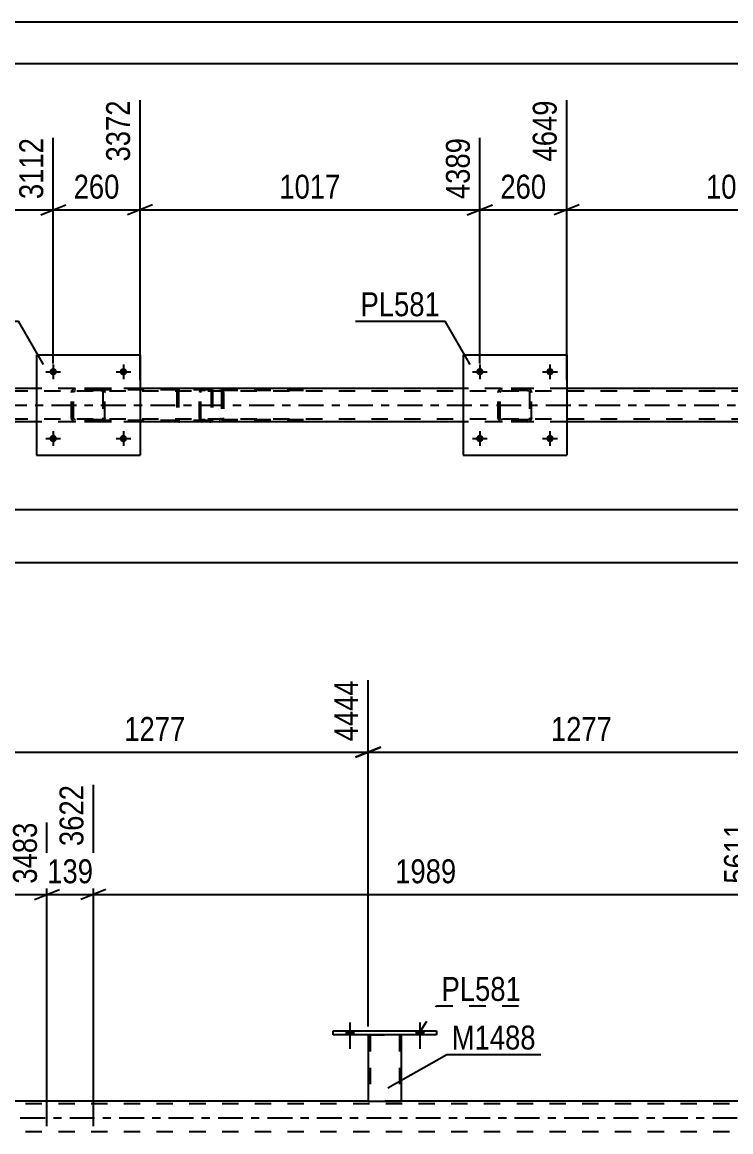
# Model space of a CAD drawing. Header units: millimetres. Extents: x 0 to 841, y 0 to 594.
# Drawn here: x 214 to 298.8, y 461.2 to 594 of the extents above; entities that cross this region are included whole.
import ezdxf

# ---------------------------------------------------------------- set-up
doc = ezdxf.new("R2010")
doc.units = ezdxf.units.MM
doc.linetypes.add('DXK_LINE_DOT2', pattern=[3.9198, 1.9599, -1.9599])
doc.linetypes.add('DXK_LINE_DOT3', pattern=[5.9187, 2.979, -0.9799, 0.9799, -0.9799])
doc.styles.add('Arial Narrow', font='ARIALN.TTF', dxfattribs={"height": 0.2})

# ---------------------------------------------------------------- blocks, each defined once
blk = doc.blocks.new('Unknown-814521973-1135')
at = {"color": 5, "linetype": 'Continuous'}
for p, q in [((841, 594), (0, 594)), ((836, 589), (5, 589))]:
    blk.add_line(p, q, dxfattribs=at)
blk = doc.blocks.new('Bolt-814521973-5167 - 4986')
at = {"linetype": 'Continuous'}
for points in [[(218.13, 544.17, -1), (217.25, 544.17, -1)], [(226.53, 544.17, -1), (225.65, 544.17, -1)]]:
    blk.add_hatch(color=1, dxfattribs=at).paths.add_polyline_path(points)
at = {"color": 1, "linetype": 'Continuous'}
for p, q in [((217.69, 545.05), (217.69, 543.29)), ((226.09, 545.05), (226.09, 543.29)), ((216.81, 544.17), (218.57, 544.17)), ((225.21, 544.17), (226.97, 544.17))]:
    blk.add_line(p, q, dxfattribs=at)
blk = doc.blocks.new('Part-814521973-5061 - 4986')
at = {"color": 7, "linetype": 'DXK_LINE_DOT2'}
for p, q in [((235.24, 549.87), (235.22, 549.69)), ((235.3, 550.03), (235.24, 549.87)), ((235.39, 550.13), (235.3, 550.03)), ((235.37, 549.78), (235.4, 549.86)), ((235.49, 550.17), (235.39, 550.13)), ((235.4, 549.86), (235.44, 549.91)), ((235.44, 549.91), (235.49, 549.93)), ((247.65, 550.17), (235.49, 550.17)), ((247.65, 549.93), (235.49, 549.93)), ((236.77, 549.93), (236.77, 550.17)), ((237.77, 550.13), (237.58, 550.17)), ((237.58, 549.93), (237.68, 549.91)), ((237.68, 549.91), (237.76, 549.86)), ((237.76, 549.86), (237.81, 549.78)), ((238.07, 549.77), (238.05, 549.87)), ((235.22, 546.65), (235.22, 549.69)), ((235.36, 549.69), (235.37, 549.78)), ((235.36, 546.65), (235.36, 549.69)), ((237.81, 549.78), (237.83, 549.69)), ((237.83, 549.69), (237.83, 546.65)), ((238.09, 549.69), (238.07, 549.77)), ((238.09, 549.69), (238.09, 546.65)), ((235.24, 546.46), (235.22, 546.65)), ((235.29, 546.34), (235.24, 546.46)), ((235.3, 546.31), (235.29, 546.34)), ((235.3, 546.31), (235.39, 546.2)), ((235.37, 546.55), (235.36, 546.65)), ((235.4, 546.48), (235.37, 546.55)), ((235.39, 546.2), (235.49, 546.17)), ((235.44, 546.42), (235.4, 546.48)), ((235.49, 546.41), (235.44, 546.42)), ((247.65, 546.41), (235.49, 546.41)), ((247.65, 546.17), (235.49, 546.17)), ((236.77, 546.17), (236.77, 546.41)), ((237.68, 546.42), (237.58, 546.41)), ((237.58, 546.17), (237.77, 546.2)), ((237.76, 546.48), (237.68, 546.42)), ((237.81, 546.55), (237.76, 546.48)), ((237.83, 546.65), (237.81, 546.55)), ((238.05, 546.46), (238.07, 546.56)), ((238.07, 546.56), (238.09, 546.65))]:
    blk.add_line(p, q, dxfattribs=at)
for centre, start, end in [((237.6, 549.67), 23.8494, 68.8059), ((237.6, 546.66), 291.1941, 336.1506)]:
    blk.add_arc(centre, 0.492, start, end, dxfattribs=at)
blk = doc.blocks.new('Bolt-814521973-5166 - 4986')
at = {"linetype": 'Continuous'}
for points in [[(218.13, 552.17, -1), (217.25, 552.17, -1)], [(226.53, 552.17, -1), (225.65, 552.17, -1)]]:
    blk.add_hatch(color=1, dxfattribs=at).paths.add_polyline_path(points)
at = {"color": 1, "linetype": 'Continuous'}
for p, q in [((217.69, 553.05), (217.69, 551.29)), ((226.09, 553.05), (226.09, 551.29)), ((216.81, 552.17), (218.57, 552.17)), ((225.21, 552.17), (226.97, 552.17))]:
    blk.add_line(p, q, dxfattribs=at)
blk = doc.blocks.new('Part-814521973-5015 - 4986')
at = {"color": 7, "linetype": 'DXK_LINE_DOT2'}
for p, q in [((755.57, 549.85), (93.19, 549.85)), ((228.09, 550.17), (215.69, 550.17)), ((279.17, 550.17), (266.77, 550.17)), ((755.57, 546.49), (93.19, 546.49)), ((228.09, 546.17), (215.69, 546.17)), ((279.17, 546.17), (266.77, 546.17))]:
    blk.add_line(p, q, dxfattribs=at)
at = {"color": 2, "linetype": 'Continuous'}
for p, q in [((215.69, 550.17), (177.01, 550.17)), ((266.77, 550.17), (228.09, 550.17)), ((317.85, 550.17), (279.17, 550.17)), ((215.69, 546.17), (177.01, 546.17)), ((266.77, 546.17), (228.09, 546.17)), ((317.85, 546.17), (279.17, 546.17))]:
    blk.add_line(p, q, dxfattribs=at)
at = {"color": 7, "linetype": 'DXK_LINE_DOT3'}
blk.add_line((93.19, 548.17), (755.57, 548.17), dxfattribs=at)
blk = doc.blocks.new('Part-814521973-5137 - 4986')
at = {"color": 2, "linetype": 'Continuous'}
for p, q in [((266.77, 554.17), (266.77, 542.17)), ((266.77, 554.17), (279.17, 554.17)), ((279.17, 554.17), (279.17, 542.17)), ((266.77, 542.17), (279.17, 542.17))]:
    blk.add_line(p, q, dxfattribs=at)
blk = doc.blocks.new('Bolt-814521973-5168 - 4986')
at = {"linetype": 'Continuous'}
for points in [[(269.21, 552.17, -1), (268.33, 552.17, -1)], [(277.61, 552.17, -1), (276.73, 552.17, -1)]]:
    blk.add_hatch(color=1, dxfattribs=at).paths.add_polyline_path(points)
at = {"color": 1, "linetype": 'Continuous'}
for p, q in [((268.77, 553.05), (268.77, 551.29)), ((277.17, 553.05), (277.17, 551.29)), ((267.89, 552.17), (269.65, 552.17)), ((276.29, 552.17), (278.05, 552.17))]:
    blk.add_line(p, q, dxfattribs=at)
blk = doc.blocks.new('Part-814521973-5101 - 4986')
at = {"color": 7, "linetype": 'DXK_LINE_DOT2'}
for p, q in [((236.43, 550.17), (221.1, 550.17)), ((236.43, 550.01), (221.1, 550.01)), ((232.54, 549.97), (232.51, 549.85)), ((232.51, 549.85), (232.51, 546.49)), ((232.68, 549.85), (232.69, 549.91)), ((232.68, 549.85), (232.68, 546.49)), ((232.69, 549.91), (232.73, 549.96)), ((232.85, 550.17), (232.72, 550.14)), ((232.73, 549.96), (232.79, 549.99)), ((232.79, 549.99), (232.85, 550.01)), ((236.56, 550.14), (236.43, 550.17)), ((236.43, 550.01), (236.49, 549.99)), ((236.49, 549.99), (236.52, 549.98)), ((236.52, 549.98), (236.55, 549.96)), ((236.55, 549.96), (236.58, 549.91)), ((236.58, 549.91), (236.6, 549.85)), ((236.6, 549.85), (236.6, 546.49)), ((236.77, 549.85), (236.74, 549.97)), ((236.77, 549.85), (236.77, 546.49)), ((236.43, 546.33), (221.1, 546.33)), ((236.43, 546.17), (221.1, 546.17)), ((232.51, 546.49), (232.54, 546.36)), ((232.69, 546.43), (232.68, 546.49)), ((232.73, 546.37), (232.69, 546.43)), ((232.72, 546.19), (232.85, 546.17)), ((232.73, 546.37), (232.76, 546.35)), ((232.76, 546.35), (232.79, 546.34)), ((232.79, 546.34), (232.85, 546.33)), ((236.49, 546.34), (236.43, 546.33)), ((236.43, 546.17), (236.56, 546.19)), ((236.55, 546.37), (236.49, 546.34)), ((236.58, 546.43), (236.55, 546.37)), ((236.6, 546.49), (236.58, 546.43)), ((236.74, 546.36), (236.77, 546.49))]:
    blk.add_line(p, q, dxfattribs=at)
for centre, start, end in [((232.84, 549.83), 110.7583, 155.68), ((236.44, 549.83), 24.32, 69.2417), ((232.84, 546.5), 204.32, 249.2417), ((236.44, 546.5), 290.7583, 335.68)]:
    blk.add_arc(centre, 0.331, start, end, dxfattribs=at)
blk = doc.blocks.new('Part-814521973-5131 - 4986')
at = {"color": 2, "linetype": 'Continuous'}
for p, q in [((215.69, 554.17), (215.69, 542.17)), ((215.69, 554.17), (228.09, 554.17)), ((228.09, 554.17), (228.09, 542.17)), ((215.69, 542.17), (228.09, 542.17))]:
    blk.add_line(p, q, dxfattribs=at)
blk = doc.blocks.new('Part-814521973-5132 - 4986')
at = {"color": 7, "linetype": 'DXK_LINE_DOT2'}
for p, q in [((219.89, 549.69), (219.92, 549.87)), ((219.92, 549.87), (219.89, 549.69)), ((220.15, 549.78), (220.2, 549.86)), ((220.18, 550.13), (220.37, 550.17)), ((220.37, 550.17), (220.18, 550.13)), ((220.2, 549.86), (220.27, 549.91)), ((220.27, 549.91), (220.37, 549.93)), ((223.41, 550.17), (220.37, 550.17)), ((223.41, 549.93), (220.37, 549.93)), ((223.41, 550.17), (223.59, 550.13)), ((223.59, 550.13), (223.41, 550.17)), ((223.41, 549.93), (223.5, 549.91)), ((223.5, 549.91), (223.58, 549.86)), ((223.58, 549.86), (223.63, 549.78)), ((223.85, 549.87), (223.89, 549.69)), ((223.89, 549.69), (223.85, 549.87)), ((219.89, 546.65), (219.89, 549.69)), ((220.13, 549.69), (220.15, 549.78)), ((220.13, 546.65), (220.13, 549.69)), ((223.63, 549.78), (223.65, 549.69)), ((223.65, 549.69), (223.65, 546.65)), ((223.89, 546.65), (223.89, 549.69)), ((219.92, 546.46), (219.89, 546.65)), ((219.89, 546.65), (219.92, 546.46)), ((220.15, 546.55), (220.13, 546.65)), ((220.2, 546.48), (220.15, 546.55)), ((220.37, 546.17), (220.18, 546.2)), ((220.18, 546.2), (220.37, 546.17)), ((220.27, 546.42), (220.2, 546.48)), ((220.37, 546.41), (220.27, 546.42)), ((223.41, 546.41), (220.37, 546.41)), ((223.41, 546.17), (220.37, 546.17)), ((223.5, 546.42), (223.41, 546.41)), ((223.59, 546.2), (223.41, 546.17)), ((223.41, 546.17), (223.59, 546.2)), ((223.58, 546.48), (223.5, 546.42)), ((223.63, 546.55), (223.58, 546.48)), ((223.65, 546.65), (223.63, 546.55)), ((223.89, 546.65), (223.85, 546.46)), ((223.85, 546.46), (223.89, 546.65))]:
    blk.add_line(p, q, dxfattribs=at)
at = {"color": 7, "linetype": 'DXK_LINE_DOT3'}
blk.add_line((221.89, 548.17), (221.89, 548.17), dxfattribs=at)
at = {"color": 7, "linetype": 'DXK_LINE_DOT2'}
for centre, start, end in [((220.37, 549.69), 112.5, 157.5), ((220.37, 549.69), 112.5, 157.5), ((223.41, 549.69), 22.5, 67.5), ((223.41, 549.69), 22.5, 67.5), ((220.37, 546.65), 202.5, 247.5), ((220.37, 546.65), 202.5, 247.5), ((223.41, 546.65), 292.5, 337.5), ((223.41, 546.65), 292.5, 337.5)]:
    blk.add_arc(centre, 0.48, start, end, dxfattribs=at)
blk = doc.blocks.new('Part-814521973-5138 - 4986')
at = {"color": 7, "linetype": 'DXK_LINE_DOT2'}
for p, q in [((270.97, 549.69), (271, 549.87)), ((271, 549.87), (270.97, 549.69)), ((271.23, 549.78), (271.28, 549.86)), ((271.26, 550.13), (271.45, 550.17)), ((271.45, 550.17), (271.26, 550.13)), ((271.28, 549.86), (271.36, 549.91)), ((271.36, 549.91), (271.45, 549.93)), ((274.49, 550.17), (271.45, 550.17)), ((274.49, 549.93), (271.45, 549.93)), ((274.49, 550.17), (274.67, 550.13)), ((274.67, 550.13), (274.49, 550.17)), ((274.49, 549.93), (274.58, 549.91)), ((274.58, 549.91), (274.66, 549.86)), ((274.66, 549.86), (274.71, 549.78)), ((274.93, 549.87), (274.97, 549.69)), ((274.97, 549.69), (274.93, 549.87)), ((270.97, 546.65), (270.97, 549.69)), ((271.21, 549.69), (271.23, 549.78)), ((271.21, 546.65), (271.21, 549.69)), ((274.71, 549.78), (274.73, 549.69)), ((274.73, 549.69), (274.73, 546.65)), ((274.97, 546.65), (274.97, 549.69)), ((271, 546.46), (270.97, 546.65)), ((270.97, 546.65), (271, 546.46)), ((271.23, 546.55), (271.21, 546.65)), ((271.28, 546.48), (271.23, 546.55)), ((271.45, 546.17), (271.26, 546.2)), ((271.26, 546.2), (271.45, 546.17)), ((271.36, 546.42), (271.28, 546.48)), ((271.45, 546.41), (271.36, 546.42)), ((274.49, 546.41), (271.45, 546.41)), ((274.49, 546.17), (271.45, 546.17)), ((274.58, 546.42), (274.49, 546.41)), ((274.67, 546.2), (274.49, 546.17)), ((274.49, 546.17), (274.67, 546.2)), ((274.66, 546.48), (274.58, 546.42)), ((274.71, 546.55), (274.66, 546.48)), ((274.73, 546.65), (274.71, 546.55)), ((274.97, 546.65), (274.93, 546.46)), ((274.93, 546.46), (274.97, 546.65))]:
    blk.add_line(p, q, dxfattribs=at)
at = {"color": 7, "linetype": 'DXK_LINE_DOT3'}
blk.add_line((272.97, 548.17), (272.97, 548.17), dxfattribs=at)
at = {"color": 7, "linetype": 'DXK_LINE_DOT2'}
for centre, start, end in [((271.45, 549.69), 112.5, 157.5), ((271.45, 549.69), 112.5, 157.5), ((274.49, 549.69), 22.5, 67.5), ((274.49, 549.69), 22.5, 67.5), ((271.45, 546.65), 202.5, 247.5), ((271.45, 546.65), 202.5, 247.5), ((274.49, 546.65), 292.5, 337.5), ((274.49, 546.65), 292.5, 337.5)]:
    blk.add_arc(centre, 0.48, start, end, dxfattribs=at)
blk = doc.blocks.new('Bolt-814521973-5169 - 4986')
at = {"linetype": 'Continuous'}
for points in [[(269.21, 544.17, -1), (268.33, 544.17, -1)], [(277.61, 544.17, -1), (276.73, 544.17, -1)]]:
    blk.add_hatch(color=1, dxfattribs=at).paths.add_polyline_path(points)
at = {"color": 1, "linetype": 'Continuous'}
for p, q in [((268.77, 545.05), (268.77, 543.29)), ((277.17, 545.05), (277.17, 543.29)), ((267.89, 544.17), (269.65, 544.17)), ((276.29, 544.17), (278.05, 544.17))]:
    blk.add_line(p, q, dxfattribs=at)
blk = doc.blocks.new('Bolt-814521973-3278 - 3269')
at = {"linetype": 'Continuous'}
for points in [[(252.76, 472.79), (253.64, 472.79), (253.64, 473.27), (252.76, 473.27)], [(261.16, 472.79), (262.04, 472.79), (262.04, 473.27), (261.16, 473.27)]]:
    blk.add_hatch(color=1, dxfattribs=at).paths.add_polyline_path(points)
at = {"color": 1, "linetype": 'Continuous'}
for p, q in [((253.2, 474.27), (253.2, 471.15)), ((261.6, 474.27), (261.6, 471.15)), ((252.76, 473.27), (252.76, 472.79)), ((253.64, 473.27), (253.64, 472.79)), ((261.16, 473.27), (261.16, 472.79)), ((262.04, 473.27), (262.04, 472.79))]:
    blk.add_line(p, q, dxfattribs=at)
blk = doc.blocks.new('Bolt-814521973-3279 - 3269')
at = {"linetype": 'Continuous'}
for points in [[(252.76, 472.79), (253.64, 472.79), (253.64, 473.27), (252.76, 473.27)], [(261.16, 472.79), (262.04, 472.79), (262.04, 473.27), (261.16, 473.27)]]:
    blk.add_hatch(color=1, dxfattribs=at).paths.add_polyline_path(points)
at = {"color": 1, "linetype": 'Continuous'}
for p, q in [((253.2, 474.27), (253.2, 471.15)), ((261.6, 474.27), (261.6, 471.15)), ((252.76, 473.27), (252.76, 472.79)), ((253.64, 473.27), (253.64, 472.79)), ((261.16, 473.27), (261.16, 472.79)), ((262.04, 473.27), (262.04, 472.79))]:
    blk.add_line(p, q, dxfattribs=at)
blk = doc.blocks.new('Part-814521973-3369 - 3269')
at = {"color": 2, "linetype": 'Continuous'}
for p, q in [((251.2, 473.27), (263.6, 473.27)), ((251.2, 472.79), (251.2, 473.27)), ((263.6, 472.79), (251.2, 472.79)), ((263.6, 473.27), (263.6, 472.79))]:
    blk.add_line(p, q, dxfattribs=at)
blk = doc.blocks.new('Part-814521973-3374 - 3269')
at = {"color": 2, "linetype": 'Continuous'}
for p, q in [((255.4, 472.79), (255.4, 464.88)), ((259.4, 464.88), (259.4, 472.79)), ((255.4, 464.88), (259.4, 464.88))]:
    blk.add_line(p, q, dxfattribs=at)
at = {"color": 7, "linetype": 'DXK_LINE_DOT2'}
for p, q in [((255.4, 472.79), (259.4, 472.79)), ((255.4, 472.79), (255.4, 472.79)), ((255.4, 472.79), (255.4, 472.79)), ((255.64, 472.79), (255.64, 464.88)), ((259.16, 472.79), (259.16, 464.88)), ((259.4, 472.79), (259.4, 472.79)), ((259.4, 472.79), (259.4, 472.79)), ((259.1, 464.88), (259.14, 464.88)), ((259.1, 464.88), (259.14, 464.88)), ((259.14, 464.88), (259.16, 464.88)), ((259.14, 464.88), (259.16, 464.88))]:
    blk.add_line(p, q, dxfattribs=at)
blk = doc.blocks.new('Part-814521973-3675 - 3269')
at = {"color": 2, "linetype": 'Continuous'}
for p, q in [((255.4, 464.88), (208.31, 464.88)), ((306.48, 464.88), (259.4, 464.88))]:
    blk.add_line(p, q, dxfattribs=at)
at = {"color": 7, "linetype": 'DXK_LINE_DOT2'}
for p, q in [((259.4, 464.88), (255.4, 464.88)), ((741.6, 464.56), (77.62, 464.56)), ((741.6, 461.2), (77.62, 461.2))]:
    blk.add_line(p, q, dxfattribs=at)
at = {"color": 7, "linetype": 'DXK_LINE_DOT3'}
blk.add_line((77.62, 462.88), (741.6, 462.88), dxfattribs=at)
blk = doc.blocks.new('StraightDimension-814521973-5855 - 4986')
at = {"color": 7, "linetype": 'Continuous'}
blk.add_line((92.55, 529.32), (793.33, 529.32), dxfattribs=at)
blk = doc.blocks.new('StraightDimension-814521973-5287 - 4986')
at = {"color": 7, "linetype": 'Continuous'}
blk.add_line((93.19, 535.68), (792.69, 535.68), dxfattribs=at)
blk = doc.blocks.new('StraightDimension-814521973-5367 - 4986')
at = {"color": 7, "linetype": 'Continuous'}
for p, q in [((177.01, 551.17), (177.01, 584.65)), ((217.69, 553.17), (217.69, 580.15)), ((178.51, 572.13), (175.51, 570.93)), ((177.01, 571.53), (217.69, 571.53)), ((216.19, 570.93), (219.19, 572.13))]:
    blk.add_line(p, q, dxfattribs=at)
at = {"color": 0}
blk.add_wipeout([(201.6, 572.28), (201.6, 576.48), (193.09, 576.48), (193.09, 572.28)], dxfattribs=at)
at = {"color": 3, "style": 'Arial Narrow'}
blk.add_text('1017', height=2.863, dxfattribs=at).set_placement((193.69, 572.88))
at = {"color": 0, "linetype": 'Continuous'}
blk.add_wipeout([(217.09, 580.75), (212.89, 580.75), (212.89, 572.23), (217.09, 572.23)], dxfattribs=at)
at = {"color": 3, "linetype": 'Continuous', "style": 'Arial Narrow'}
blk.add_text('3112', height=2.863, rotation=90.0002, dxfattribs=at).set_placement((216.49, 572.83))
blk = doc.blocks.new('StraightDimension-814521973-5387 - 4986')
at = {"color": 7, "linetype": 'Continuous'}
for p, q in [((228.09, 551.17), (228.09, 584.65)), ((217.69, 553.17), (217.69, 580.15)), ((216.19, 570.93), (219.19, 572.13)), ((217.69, 571.53), (228.09, 571.53)), ((229.59, 572.13), (226.59, 570.93))]:
    blk.add_line(p, q, dxfattribs=at)
at = {"color": 0}
blk.add_wipeout([(226.23, 572.28), (226.23, 576.48), (219.54, 576.48), (219.54, 572.28)], dxfattribs=at)
at = {"color": 3, "style": 'Arial Narrow'}
blk.add_text('260', height=2.863, dxfattribs=at).set_placement((220.14, 572.88))
at = {"color": 0, "linetype": 'Continuous'}
blk.add_wipeout([(227.49, 585.25), (223.29, 585.25), (223.29, 576.73), (227.49, 576.73)], dxfattribs=at)
at = {"color": 3, "linetype": 'Continuous', "style": 'Arial Narrow'}
blk.add_text('3372', height=2.863, rotation=90.0002, dxfattribs=at).set_placement((226.89, 577.33))
blk = doc.blocks.new('StraightDimension-814521973-5407 - 4986')
at = {"color": 7, "linetype": 'Continuous'}
for p, q in [((228.09, 551.17), (228.09, 584.65)), ((268.77, 553.17), (268.77, 580.15)), ((229.59, 572.13), (226.59, 570.93)), ((228.09, 571.53), (268.77, 571.53)), ((267.27, 570.93), (270.27, 572.13))]:
    blk.add_line(p, q, dxfattribs=at)
at = {"color": 0}
blk.add_wipeout([(252.68, 572.28), (252.68, 576.48), (244.17, 576.48), (244.17, 572.28)], dxfattribs=at)
at = {"color": 3, "style": 'Arial Narrow'}
blk.add_text('1017', height=2.863, dxfattribs=at).set_placement((244.77, 572.88))
at = {"color": 0, "linetype": 'Continuous'}
blk.add_wipeout([(268.17, 580.75), (263.97, 580.75), (263.97, 572.23), (268.17, 572.23)], dxfattribs=at)
at = {"color": 3, "linetype": 'Continuous', "style": 'Arial Narrow'}
blk.add_text('4389', height=2.863, rotation=90.0002, dxfattribs=at).set_placement((267.57, 572.83))
blk = doc.blocks.new('StraightDimension-814521973-5427 - 4986')
at = {"color": 7, "linetype": 'Continuous'}
for p, q in [((279.17, 551.17), (279.17, 584.65)), ((268.77, 553.17), (268.77, 580.15)), ((267.27, 570.93), (270.27, 572.13)), ((268.77, 571.53), (279.17, 571.53)), ((280.67, 572.13), (277.67, 570.93))]:
    blk.add_line(p, q, dxfattribs=at)
at = {"color": 0}
blk.add_wipeout([(277.31, 572.28), (277.31, 576.48), (270.63, 576.48), (270.63, 572.28)], dxfattribs=at)
at = {"color": 3, "style": 'Arial Narrow'}
blk.add_text('260', height=2.863, dxfattribs=at).set_placement((271.23, 572.88))
at = {"color": 0, "linetype": 'Continuous'}
blk.add_wipeout([(278.57, 585.25), (274.37, 585.25), (274.37, 576.73), (278.57, 576.73)], dxfattribs=at)
at = {"color": 3, "linetype": 'Continuous', "style": 'Arial Narrow'}
blk.add_text('4649', height=2.863, rotation=90.0002, dxfattribs=at).set_placement((277.97, 577.33))
blk = doc.blocks.new('StraightDimension-814521973-5447 - 4986')
at = {"color": 7, "linetype": 'Continuous'}
for p, q in [((279.17, 551.17), (279.17, 584.65)), ((319.85, 553.17), (319.85, 580.15)), ((280.67, 572.13), (277.67, 570.93)), ((279.17, 571.53), (319.85, 571.53)), ((318.35, 570.93), (321.35, 572.13))]:
    blk.add_line(p, q, dxfattribs=at)
at = {"color": 0}
blk.add_wipeout([(303.76, 572.28), (303.76, 576.48), (295.25, 576.48), (295.25, 572.28)], dxfattribs=at)
at = {"color": 3, "style": 'Arial Narrow'}
blk.add_text('1017', height=2.863, dxfattribs=at).set_placement((295.85, 572.88))
at = {"color": 0, "linetype": 'Continuous'}
blk.add_wipeout([(319.25, 580.75), (315.05, 580.75), (315.05, 572.23), (319.25, 572.23)], dxfattribs=at)
at = {"color": 3, "linetype": 'Continuous', "style": 'Arial Narrow'}
blk.add_text('5666', height=2.863, rotation=90.0002, dxfattribs=at).set_placement((318.65, 572.83))
blk = doc.blocks.new('StraightDimension-814521973-4849 - 3269')
at = {"color": 7, "linetype": 'Continuous'}
for p, q in [((137.38, 461.88), (137.38, 502.71)), ((216.94, 461.88), (216.94, 498.21)), ((138.88, 490.2), (135.88, 489)), ((215.44, 489), (218.44, 490.2)), ((137.38, 489.6), (216.94, 489.6))]:
    blk.add_line(p, q, dxfattribs=at)
at = {"color": 0}
blk.add_wipeout([(181.42, 490.35), (181.42, 494.55), (172.9, 494.55), (172.9, 490.35)], dxfattribs=at)
at = {"color": 3, "style": 'Arial Narrow'}
blk.add_text('1989', height=2.863, dxfattribs=at).set_placement((173.5, 490.95))
at = {"color": 0, "linetype": 'Continuous'}
blk.add_wipeout([(216.34, 498.81), (212.14, 498.81), (212.14, 490.3), (216.34, 490.3)], dxfattribs=at)
at = {"color": 3, "linetype": 'Continuous', "style": 'Arial Narrow'}
blk.add_text('3483', height=2.863, rotation=90.0002, dxfattribs=at).set_placement((215.74, 490.9))
blk = doc.blocks.new('StraightDimension-814521973-4025 - 3269')
at = {"color": 7, "linetype": 'Continuous'}
for p, q in [((204.31, 473.79), (204.31, 515.25)), ((255.4, 473.79), (255.4, 515.25)), ((205.81, 507.23), (202.81, 506.03)), ((204.31, 506.63), (255.4, 506.63)), ((253.9, 506.03), (256.9, 507.23))]:
    blk.add_line(p, q, dxfattribs=at)
at = {"color": 0}
blk.add_wipeout([(234.11, 507.38), (234.11, 511.58), (225.6, 511.58), (225.6, 507.38)], dxfattribs=at)
at = {"color": 3, "style": 'Arial Narrow'}
blk.add_text('1277', height=2.863, dxfattribs=at).set_placement((226.2, 507.98))
at = {"color": 0, "linetype": 'Continuous'}
blk.add_wipeout([(254.8, 515.85), (250.6, 515.85), (250.6, 507.33), (254.8, 507.33)], dxfattribs=at)
at = {"color": 3, "linetype": 'Continuous', "style": 'Arial Narrow'}
blk.add_text('4444', height=2.863, rotation=90.0002, dxfattribs=at).set_placement((254.2, 507.93))
blk = doc.blocks.new('StraightDimension-814521973-4035 - 3269')
at = {"color": 7, "linetype": 'Continuous'}
for p, q in [((255.4, 473.79), (255.4, 515.25)), ((306.48, 473.79), (306.48, 515.25)), ((256.9, 507.23), (253.9, 506.03)), ((255.4, 506.63), (306.48, 506.63)), ((304.98, 506.03), (307.98, 507.23))]:
    blk.add_line(p, q, dxfattribs=at)
at = {"color": 0}
blk.add_wipeout([(285.19, 507.38), (285.19, 511.58), (276.68, 511.58), (276.68, 507.38)], dxfattribs=at)
at = {"color": 3, "style": 'Arial Narrow'}
blk.add_text('1277', height=2.863, dxfattribs=at).set_placement((277.28, 507.98))
at = {"color": 0, "linetype": 'Continuous'}
blk.add_wipeout([(305.88, 515.85), (301.68, 515.85), (301.68, 507.33), (305.88, 507.33)], dxfattribs=at)
at = {"color": 3, "linetype": 'Continuous', "style": 'Arial Narrow'}
blk.add_text('5721', height=2.863, rotation=90.0002, dxfattribs=at).set_placement((305.28, 507.93))
blk = doc.blocks.new('StraightDimension-814521973-4811 - 3269')
at = {"color": 7, "linetype": 'Continuous'}
for p, q in [((222.51, 461.88), (222.51, 502.71)), ((302.07, 461.88), (302.07, 498.21)), ((224.01, 490.2), (221.01, 489)), ((300.57, 489), (303.57, 490.2)), ((222.51, 489.6), (302.07, 489.6))]:
    blk.add_line(p, q, dxfattribs=at)
at = {"color": 0}
blk.add_wipeout([(266.55, 490.35), (266.55, 494.55), (258.04, 494.55), (258.04, 490.35)], dxfattribs=at)
at = {"color": 3, "style": 'Arial Narrow'}
blk.add_text('1989', height=2.863, dxfattribs=at).set_placement((258.64, 490.95))
at = {"color": 0, "linetype": 'Continuous'}
blk.add_wipeout([(301.47, 498.81), (297.27, 498.81), (297.27, 490.3), (301.47, 490.3)], dxfattribs=at)
at = {"color": 3, "linetype": 'Continuous', "style": 'Arial Narrow'}
blk.add_text('5611', height=2.863, rotation=90.0002, dxfattribs=at).set_placement((300.87, 490.9))
blk = doc.blocks.new('StraightDimension-814521973-4830 - 3269')
at = {"color": 7, "linetype": 'Continuous'}
for p, q in [((222.51, 461.88), (222.51, 502.71)), ((216.94, 461.88), (216.94, 498.21)), ((215.44, 489), (218.44, 490.2)), ((224.01, 490.2), (221.01, 489)), ((216.94, 489.6), (222.51, 489.6))]:
    blk.add_line(p, q, dxfattribs=at)
at = {"color": 0}
blk.add_wipeout([(223.07, 490.35), (223.07, 494.55), (216.38, 494.55), (216.38, 490.35)], dxfattribs=at)
at = {"color": 3, "style": 'Arial Narrow'}
blk.add_text('139', height=2.863, dxfattribs=at).set_placement((216.98, 490.95))
at = {"color": 0, "linetype": 'Continuous'}
blk.add_wipeout([(221.91, 503.31), (217.71, 503.31), (217.71, 494.8), (221.91, 494.8)], dxfattribs=at)
at = {"color": 3, "linetype": 'Continuous', "style": 'Arial Narrow'}
blk.add_text('3622', height=2.863, rotation=90.0002, dxfattribs=at).set_placement((221.31, 495.4))
blk = doc.blocks.new('Mark-814521973-5133 - 4986')
at = {"color": 0}
blk.add_wipeout([(264, 558.81), (264, 561.81), (254.49, 561.81), (254.49, 558.81)], dxfattribs=at)
blk.add_wipeout([(264, 558.81), (264, 561.81), (254.49, 561.81), (254.49, 558.81)], dxfattribs=at)
at = {"color": 30, "linetype": 'Continuous'}
for p in [(253.89, 558.21), (267.6, 553.02)]:
    blk.add_line(p, (264.6, 558.21), dxfattribs=at)
at = {"color": 3, "style": 'Arial Narrow'}
blk.add_text('PL581', height=2.863, dxfattribs=at).set_placement((254.49, 558.81))
blk = doc.blocks.new('Mark-814521973-5127 - 4986')
at = {"color": 0}
blk.add_wipeout([(212.92, 558.81), (212.92, 561.81), (203.41, 561.81), (203.41, 558.81)], dxfattribs=at)
blk.add_wipeout([(212.92, 558.81), (212.92, 561.81), (203.41, 561.81), (203.41, 558.81)], dxfattribs=at)
at = {"color": 30, "linetype": 'Continuous'}
for p in [(202.81, 558.21), (216.52, 553.02)]:
    blk.add_line(p, (213.52, 558.21), dxfattribs=at)
at = {"color": 3, "style": 'Arial Narrow'}
blk.add_text('PL581', height=2.863, dxfattribs=at).set_placement((203.41, 558.81))
blk = doc.blocks.new('Mark-814521973-3365 - 3269')
at = {"color": 0}
blk.add_wipeout([(273.69, 476.87), (273.69, 479.87), (264.19, 479.87), (264.19, 476.87)], dxfattribs=at)
blk.add_wipeout([(273.69, 476.87), (273.69, 479.87), (264.19, 479.87), (264.19, 476.87)], dxfattribs=at)
at = {"color": 30, "linetype": 'DXK_LINE_DOT2'}
for p, q in [((261.39, 472.79), (263.59, 476.27)), ((263.59, 476.27), (274.29, 476.27))]:
    blk.add_line(p, q, dxfattribs=at)
at = {"color": 3, "style": 'Arial Narrow'}
blk.add_text('PL581', height=2.863, dxfattribs=at).set_placement((264.19, 476.87))
blk = doc.blocks.new('Mark-814521973-3370 - 3269')
at = {"color": 0}
blk.add_wipeout([(275.46, 471.05), (275.46, 474.05), (265.41, 474.05), (265.41, 471.05)], dxfattribs=at)
blk.add_wipeout([(275.46, 471.05), (275.46, 474.05), (265.41, 474.05), (265.41, 471.05)], dxfattribs=at)
at = {"color": 30, "linetype": 'Continuous'}
for p, q in [((257.74, 466.46), (264.81, 470.45)), ((264.81, 470.45), (276.06, 470.45))]:
    blk.add_line(p, q, dxfattribs=at)
at = {"color": 3, "style": 'Arial Narrow'}
blk.add_text('M1488', height=2.863, dxfattribs=at).set_placement((265.41, 471.05))

msp = doc.modelspace()

# ---------------------------------------------------------------- block references
for name in ['Unknown-814521973-1135', 'Part-814521973-5131 - 4986', 'Part-814521973-5137 - 4986', 'Bolt-814521973-5166 - 4986', 'Bolt-814521973-5168 - 4986', 'Part-814521973-5015 - 4986', 'Part-814521973-5132 - 4986', 'Part-814521973-5101 - 4986', 'Part-814521973-5061 - 4986', 'Part-814521973-5138 - 4986', 'Bolt-814521973-5167 - 4986', 'Bolt-814521973-5169 - 4986', 'Bolt-814521973-3278 - 3269', 'Bolt-814521973-3279 - 3269', 'Part-814521973-3369 - 3269', 'Part-814521973-3374 - 3269', 'Part-814521973-3675 - 3269']:
    msp.add_blockref(name, (0, 0))

# ---------------------------------------------------------------- next in the draw order: block references
for name in ['StraightDimension-814521973-5367 - 4986', 'StraightDimension-814521973-5855 - 4986', 'StraightDimension-814521973-4849 - 3269']:
    msp.add_blockref(name, (0, 0))

# ---------------------------------------------------------------- next in the draw order: block references
for name in ['StraightDimension-814521973-5387 - 4986', 'StraightDimension-814521973-5287 - 4986', 'StraightDimension-814521973-4025 - 3269']:
    msp.add_blockref(name, (0, 0))

# ---------------------------------------------------------------- next in the draw order: block references
for name in ['StraightDimension-814521973-5407 - 4986', 'Mark-814521973-5127 - 4986', 'StraightDimension-814521973-4035 - 3269']:
    msp.add_blockref(name, (0, 0))

# ---------------------------------------------------------------- next in the draw order: block references
for name in ['StraightDimension-814521973-5427 - 4986', 'StraightDimension-814521973-4811 - 3269']:
    msp.add_blockref(name, (0, 0))

# ---------------------------------------------------------------- next in the draw order: block references
for name in ['StraightDimension-814521973-5447 - 4986', 'Mark-814521973-5133 - 4986', 'StraightDimension-814521973-4830 - 3269', 'Mark-814521973-3365 - 3269']:
    msp.add_blockref(name, (0, 0))

# ---------------------------------------------------------------- next in the draw order: block references
msp.add_blockref('Mark-814521973-3370 - 3269', (0, 0))

doc.saveas('drawing.dxf')
